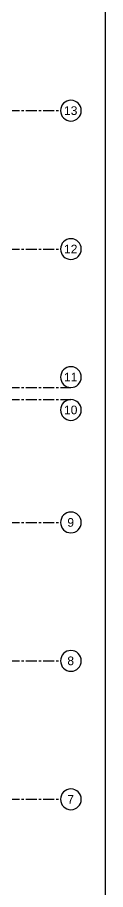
# Model space of a CAD drawing. Header units: millimetres. Extents: x -379292 to 1221486, y 92049 to 447512.
# Drawn here: x -100945 to -95855, y 139603 to 190005 of the extents above; entities that cross this region are included whole.
import ezdxf
from ezdxf.enums import TextEntityAlignment as Align

# ---------------------------------------------------------------- set-up
doc = ezdxf.new("R2010")
doc.units = ezdxf.units.MM
doc.linetypes.add('CENTER', pattern=[2, 1.25, -0.25, 0.25, -0.25])
for name, color, linetype in [('05_AXIS', 211, 'CENTER'), ('05_AXIS NAME', 7, 'Continuous'), ('05_HATCH SOLID-2', 253, 'Continuous')]:
    doc.layers.add(name, color=color, linetype=linetype)
doc.styles.add('YAZI-5', font='arial.ttf', dxfattribs={"height": 5})

# ---------------------------------------------------------------- blocks, each defined once
blk = doc.blocks.new('AWAKS ADI')
at = {"layer": '05_AXIS NAME', "color": 2}
blk.add_circle((0, 0), 6, dxfattribs=at)
at = {"layer": '05_AXIS NAME', "style": 'YAZI-5'}
blk.add_attdef('AKSADI', text='', height=5, dxfattribs=at).set_placement((0, 0), align=Align.MIDDLE_CENTER)
blk = doc.blocks.new('202_Aks')
at = {"layer": '05_AXIS', "ltscale": 500}
for p, q in [((137900, -93500), (142900, -93500)), ((137900, -101500), (142900, -101500)), ((137900, -109500), (143500, -109500)), ((137900, -110200), (143500, -110200)), ((137900, -117300), (142900, -117300)), ((137900, -125300), (142900, -125300)), ((137900, -133300), (142900, -133300))]:
    blk.add_line(p, q, dxfattribs=at)
at = {"layer": '05_AXIS NAME'}
ref = blk.add_blockref('AWAKS ADI', (143500, -93500), dxfattribs=dict(at, xscale=-100, yscale=100, zscale=100))
ref.add_attrib('AKSADI', '13', dxfattribs={"height": 500, "style": 'YAZI-5'}).set_placement((143486, -93498), align=Align.MIDDLE_CENTER)
ref = blk.add_blockref('AWAKS ADI', (143500, -101500), dxfattribs=dict(at, xscale=-100, yscale=100, zscale=100))
ref.add_attrib('AKSADI', '12', dxfattribs={"height": 500, "style": 'YAZI-5'}).set_placement((143486, -101498), align=Align.MIDDLE_CENTER)
ref = blk.add_blockref('AWAKS ADI', (143500, -108900), dxfattribs=dict(at, xscale=-100, yscale=100, zscale=100))
ref.add_attrib('AKSADI', '11', dxfattribs={"height": 500, "style": 'YAZI-5'}).set_placement((143486, -108898), align=Align.MIDDLE_CENTER)
ref = blk.add_blockref('AWAKS ADI', (143500, -110800), dxfattribs=dict(at, xscale=-100, yscale=100, zscale=100))
ref.add_attrib('AKSADI', '10', dxfattribs={"height": 500, "style": 'YAZI-5'}).set_placement((143486, -110798), align=Align.MIDDLE_CENTER)
ref = blk.add_blockref('AWAKS ADI', (143500, -117300), dxfattribs=dict(at, xscale=-100, yscale=100, zscale=100))
ref.add_attrib('AKSADI', '9', dxfattribs={"height": 500, "style": 'YAZI-5'}).set_placement((143486, -117298), align=Align.MIDDLE_CENTER)
ref = blk.add_blockref('AWAKS ADI', (143500, -125300), dxfattribs=dict(at, xscale=-100, yscale=100, zscale=100))
ref.add_attrib('AKSADI', '8', dxfattribs={"height": 500, "style": 'YAZI-5'}).set_placement((143486, -125298), align=Align.MIDDLE_CENTER)
ref = blk.add_blockref('AWAKS ADI', (143500, -133300), dxfattribs=dict(at, xscale=-100, yscale=100, zscale=100))
ref.add_attrib('AKSADI', '7', dxfattribs={"height": 500, "style": 'YAZI-5'}).set_placement((143486, -133298), align=Align.MIDDLE_CENTER)
blk = doc.blocks.new('OtoParkBodrumKatMimari')
at = {"layer": '05_HATCH SOLID-2', "color": 251, "ltscale": 25}
blk.add_lwpolyline([(150500, -8770), (150500, 187430), (4700, 187430), (4700, 177600), (135600, 177600), (135600, 144600), (143200, 144600), (143200, 59700), (90240, -300), (70300, -300), (63119, 5881)], dxfattribs=at)
at = {"layer": '05_AXIS'}
blk.add_blockref('202_Aks', (5000, 177300), dxfattribs=at)

msp = doc.modelspace()

# ---------------------------------------------------------------- block references
at = {"color": 8}
msp.add_blockref('OtoParkBodrumKatMimari', (-246354.8, 100818.8), dxfattribs=at)

doc.saveas('drawing.dxf')
